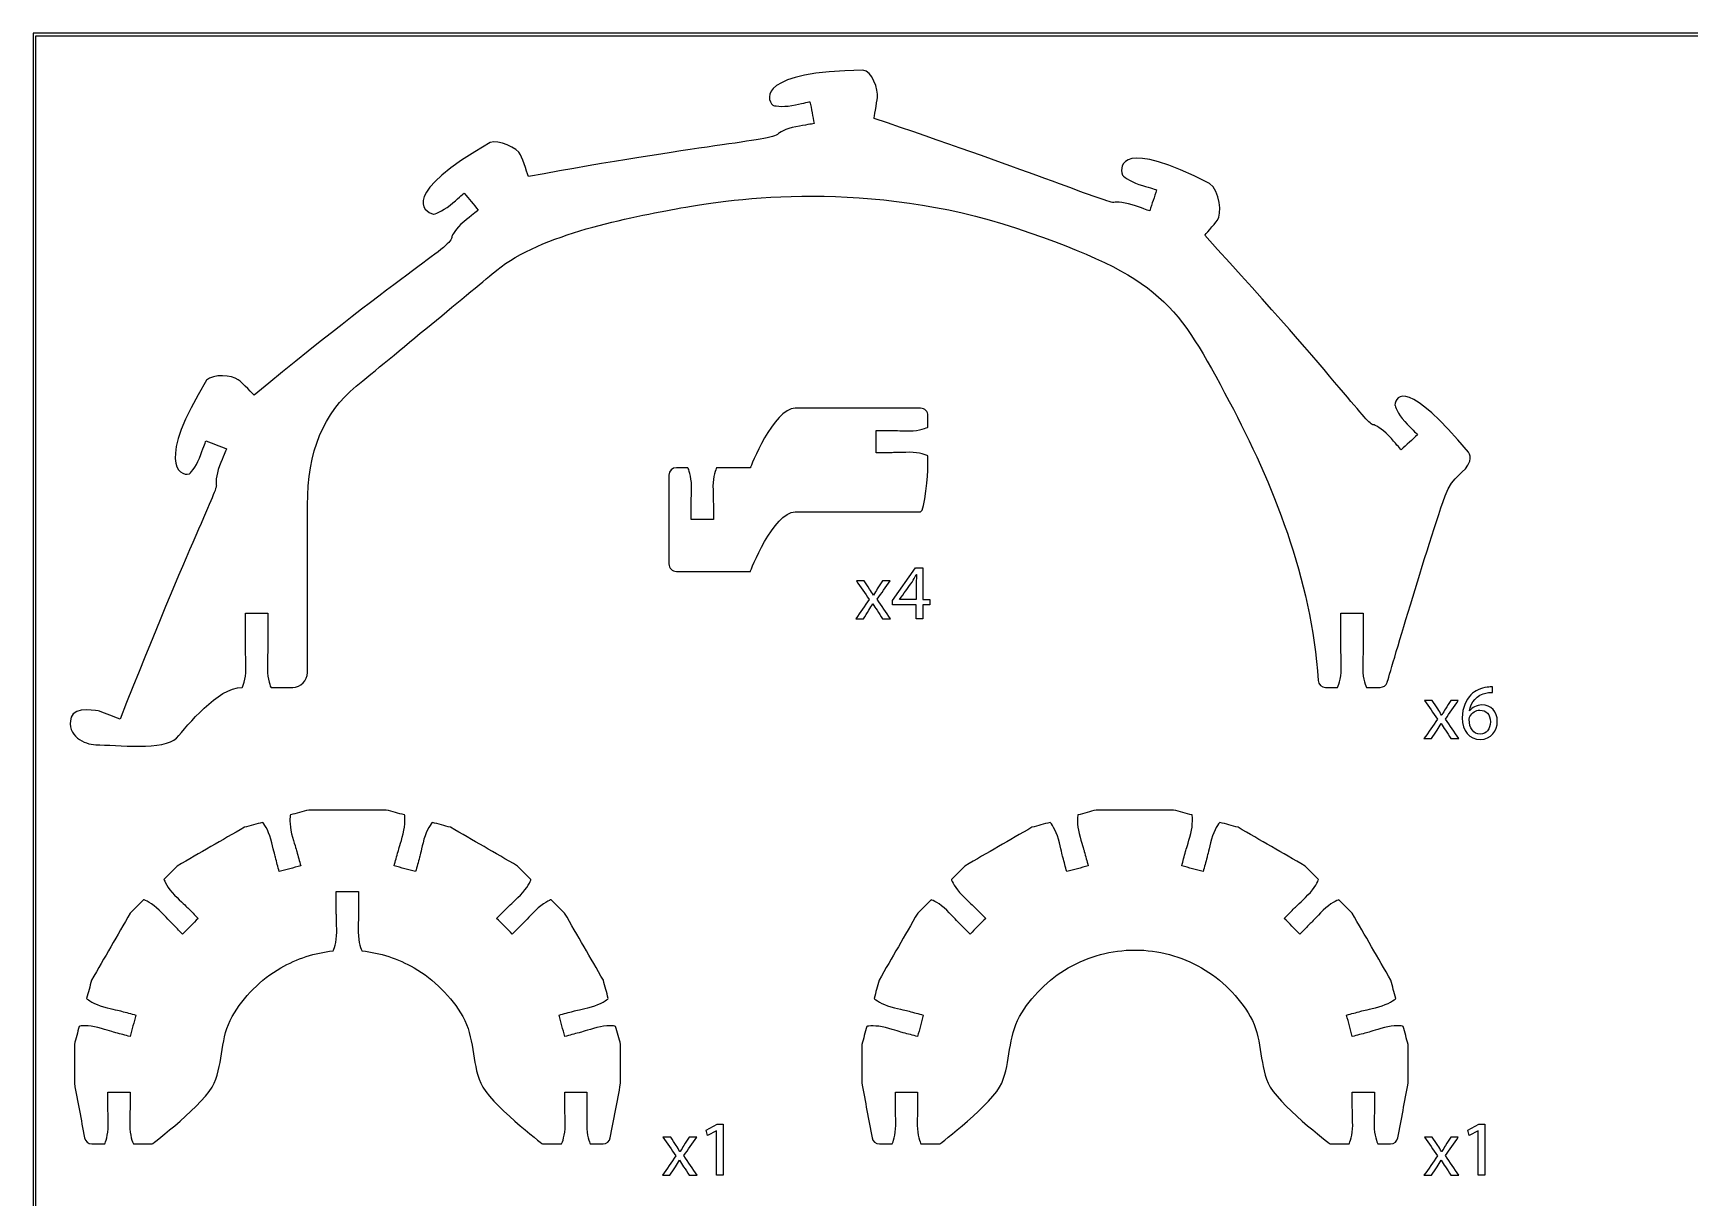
# Model space of a CAD drawing. Extents: x 0 to 430, y 0 to 540.
# Drawn here: x 0 to 223.5, y 383 to 540 of the extents above; entities that cross this region are included whole.
import ezdxf

# ---------------------------------------------------------------- set-up
doc = ezdxf.new("R2010")
doc.units = 0
doc.header["$MEASUREMENT"] = 0
doc.layers.add('DEFAULT', color=18, linetype='CONTINUOUS')

msp = doc.modelspace()

# ---------------------------------------------------------------- linework, layer by layer
at = {"layer": 'DEFAULT', "color": 177}
for points in [[(430, 540), (0, 540), (0, 0), (430, 0)], [(429.65, 0.35), (0.35, 0.35), (0.35, 539.65), (429.65, 539.65)], [(119.13, 461.03), (119.13, 462.9), (115.94, 462.9), (115.94, 463.51), (119.01, 467.9), (120.01, 467.9), (120.01, 463.63), (120.98, 463.63), (120.98, 462.9), (120.01, 462.9), (120.01, 461.03)], [(92.19, 392.01), (92.17, 392.01), (90.97, 391.37), (90.79, 392.08), (92.29, 392.88), (93.09, 392.88), (93.09, 386), (92.19, 386)], [(194.93, 392.01), (194.91, 392.01), (193.71, 391.37), (193.53, 392.08), (195.04, 392.88), (195.83, 392.88), (195.83, 386), (194.93, 386)]]:
    msp.add_lwpolyline(points, close=True, dxfattribs=at)
at = {"layer": 'DEFAULT', "color": 240}
for points, knots in [([(61.67, 525.26), (62.72, 525.63), (65.37, 524.53), (65.76, 523.61), (66.06, 522.92), (66.81, 520.66), (66.81, 520.66), (89.92, 524.95), (99.52, 525.44), (100.51, 526.44), (100.51, 526.5), (101.52, 527.14), (102.88, 527.39), (104.24, 527.64), (105.01, 527.74), (105.34, 527.8), (105.16, 528.78), (104.98, 529.77), (104.79, 530.75), (104.46, 530.69), (103.7, 530.49), (102.35, 530.24), (100.99, 529.99), (99.81, 530.23), (99.8, 530.28), (98.74, 531.25), (98.15, 534.83), (111.92, 535), (113.11, 535.02), (114.07, 532.29), (113.9, 531.34), (113.78, 530.6), (113.45, 528.49), (113.45, 528.49), (132.75, 522.03), (144.79, 517.16), (145.72, 517.16), (145.74, 517.22), (146.94, 517.29), (148.25, 516.86), (149.57, 516.43), (150.29, 516.14), (150.62, 516.03), (150.93, 516.98), (151.24, 517.93), (151.55, 518.88), (151.23, 518.99), (150.48, 519.18), (149.16, 519.61), (147.87, 520.04), (146.94, 520.81), (146.94, 520.87), (146.49, 522.23), (146.89, 525.78), (158.69, 519.72), (160.13, 518.76), (160.38, 515.57), (159.76, 514.77), (159.3, 514.18), (158.05, 512.74), (158.05, 512.74), (177, 492.06), (179.89, 487.21), (180.83, 487.19), (180.87, 487.23), (181.95, 486.71), (182.89, 485.69), (183.82, 484.67), (184.31, 484.07), (184.55, 483.81), (185.28, 484.49), (186.01, 485.17), (186.75, 485.85), (186.52, 486.1), (185.96, 486.63), (185.02, 487.65), (184.1, 488.67), (183.67, 489.8), (183.7, 489.84), (183.8, 491.27), (185.54, 493.24), (193.61, 483.49), (193.84, 483.16), (193.93, 482.77), (193.79, 482.29), (193.32, 480.67), (191.44, 480.4), (190.47, 477.63), (187.59, 469.33), (182.65, 452.44), (182.65, 452.44), (182.5, 452.05), (182.13, 451.79), (181.71, 451.79), (181.1, 451.79), (180.49, 451.79), (179.87, 451.79), (179.81, 451.79), (179.37, 452.91), (179.36, 454.29), (179.36, 455.68), (179.41, 456.45), (179.41, 456.8), (179.41, 458.46), (179.41, 460.13), (179.41, 461.79), (178.41, 461.79), (177.41, 461.79), (176.41, 461.79), (176.41, 460.12), (176.41, 458.46), (176.42, 456.79), (176.41, 456.45), (176.46, 455.67), (176.46, 454.29), (176.46, 452.92), (176.02, 451.79), (175.96, 451.79), (175.43, 451.79), (174.89, 451.79), (174.35, 451.79), (173.83, 451.79), (173.39, 452.2), (173.35, 452.72), (172.42, 466.52), (167.18, 479.36), (161.36, 490.31), (154.42, 503.35), (152.44, 507.07), (132.66, 513.69), (112.87, 520.31), (94.23, 517.7), (87.38, 516.43), (80.53, 515.16), (68.48, 512.93), (62.56, 508.04), (59.79, 505.76), (47.98, 496.02), (43.57, 492.39), (39.17, 488.76), (37.01, 483.61), (37.01, 476.35), (37.01, 468.83), (37.01, 461.31), (37.01, 453.79), (37.01, 452.69), (36.11, 451.79), (35.01, 451.79), (34.04, 451.78), (33.07, 451.78), (32.1, 451.77), (32.04, 451.77), (31.6, 452.89), (31.6, 454.27), (31.6, 455.66), (31.65, 456.43), (31.64, 456.77), (31.64, 458.44), (31.64, 460.11), (31.64, 461.77), (30.64, 461.77), (29.64, 461.77), (28.64, 461.77), (28.65, 460.1), (28.65, 458.44), (28.65, 456.77), (28.64, 456.43), (28.7, 455.65), (28.7, 454.27), (28.7, 452.89), (28.25, 451.77), (28.2, 451.77), (24.83, 451.77), (20.87, 446.62), (19.32, 444.95), (17.77, 443.28), (11.21, 443.99), (8.44, 444.06), (6.94, 444.1), (4.45, 445.16), (5.11, 447.75), (5.5, 449.29), (8.94, 448.59), (8.94, 448.59), (9.87, 448.22), (10.8, 447.86), (11.73, 447.49), (21.38, 472), (24.97, 478.46), (24.7, 479.14), (24.64, 479.16), (24.64, 480.36), (25.14, 481.65), (25.65, 482.94), (25.97, 483.64), (26.1, 483.96), (25.17, 484.33), (24.24, 484.69), (23.31, 485.05), (23.18, 484.74), (22.95, 483.99), (22.44, 482.71), (21.93, 481.43), (21.11, 480.54), (21.06, 480.57), (19.68, 480.19), (16.62, 482.23), (23.4, 493.2), (24.31, 494.11), (26.82, 493.87), (27.65, 493.27), (28.26, 492.82), (29.81, 491.2), (29.81, 491.2), (51.26, 508.88), (56.49, 511.09), (56.49, 512.59), (56.45, 512.64), (57.03, 513.69), (58.09, 514.57), (59.16, 515.45), (59.79, 515.91), (60.05, 516.13), (59.42, 516.9), (58.78, 517.67), (58.14, 518.43), (57.88, 518.22), (57.31, 517.69), (56.25, 516.81), (55.18, 515.93), (54.03, 515.56), (54, 515.6), (52.61, 515.95), (49.5, 518.32), (61.67, 525.26)], [1, 1, 1, 1, 2, 2, 2, 3, 3, 3, 4, 4, 4, 5, 5, 5, 6, 6, 6, 14.496317, 14.496317, 14.496317, 15.496317, 15.496317, 15.496317, 16.496317, 16.496317, 16.496317, 17.496317, 17.496317, 17.496317, 18.496317, 18.496317, 18.496317, 19.496317, 19.496317, 19.496317, 20.496317, 20.496317, 20.496317, 21.496317, 21.496317, 21.496317, 22.496317, 22.496317, 22.496317, 30.987165, 30.987165, 30.987165, 31.987165, 31.987165, 31.987165, 32.987165, 32.987165, 32.987165, 33.987165, 33.987165, 33.987165, 34.987165, 34.987165, 34.987165, 35.987165, 35.987165, 35.987165, 36.987165, 36.987165, 36.987165, 37.987165, 37.987165, 37.987165, 38.987165, 38.987165, 38.987165, 47.479232, 47.479232, 47.479232, 48.479232, 48.479232, 48.479232, 49.479232, 49.479232, 49.479232, 50.479232, 50.479232, 50.479232, 51.479232, 51.479232, 51.479232, 52.479232, 52.479232, 52.479232, 53.479232, 53.479232, 53.479232, 54.479232, 54.479232, 54.479232, 59.688241, 59.688241, 59.688241, 60.688241, 60.688241, 60.688241, 61.688241, 61.688241, 61.688241, 75.848241, 75.848241, 75.848241, 84.348241, 84.348241, 84.348241, 98.528245, 98.528245, 98.528245, 99.528245, 99.528245, 99.528245, 100.528245, 100.528245, 100.528245, 105.098245, 105.098245, 105.098245, 106.098245, 106.098245, 106.098245, 107.098245, 107.098245, 107.098245, 108.098245, 108.098245, 108.098245, 109.098245, 109.098245, 109.098245, 110.098245, 110.098245, 110.098245, 111.098245, 111.098245, 111.098245, 112.098245, 112.098245, 112.098245, 176.058245, 176.058245, 176.058245, 177.058245, 177.058245, 177.058245, 185.289397, 185.289397, 185.289397, 186.289397, 186.289397, 186.289397, 187.289397, 187.289397, 187.289397, 201.459397, 201.459397, 201.459397, 209.959397, 209.959397, 209.959397, 224.149401, 224.149401, 224.149401, 225.149401, 225.149401, 225.149401, 226.149401, 226.149401, 226.149401, 227.149401, 227.149401, 227.149401, 228.149401, 228.149401, 228.149401, 229.149401, 229.149401, 229.149401, 230.149401, 230.149401, 230.149401, 238.647894, 238.647894, 238.647894, 239.647894, 239.647894, 239.647894, 240.647894, 240.647894, 240.647894, 241.647894, 241.647894, 241.647894, 250.136386, 250.136386, 250.136386, 251.136386, 251.136386, 251.136386, 252.136386, 252.136386, 252.136386, 253.136386, 253.136386, 253.136386, 254.136386, 254.136386, 254.136386, 255.136386, 255.136386, 255.136386, 256.136386, 256.136386, 256.136386, 257.136386, 257.136386, 257.136386, 258.136386, 258.136386, 258.136386, 266.616304, 266.616304, 266.616304, 267.616304, 267.616304, 267.616304, 268.616304, 268.616304, 268.616304, 269.616304, 269.616304, 269.616304, 269.616304]), ([(113.72, 486.43), (113.72, 485.43), (113.72, 484.43), (113.72, 483.43), (114.39, 483.43), (115.06, 483.43), (115.73, 483.43), (116.07, 483.43), (116.84, 483.48), (118.23, 483.48), (119.52, 483.48), (120.59, 483.09), (120.71, 482.99), (120.71, 482.48), (120.71, 481.96), (120.71, 481.44), (120.71, 480.89), (120.27, 475.45), (119.71, 475.45), (114.08, 475.45), (108.44, 475.45), (102.8, 475.45), (99.86, 475.45), (96.75, 467.43), (96.75, 467.43), (93.42, 467.43), (90.09, 467.43), (86.77, 467.43), (86.22, 467.43), (85.77, 467.87), (85.77, 468.43), (85.77, 472.42), (85.77, 476.41), (85.77, 480.41), (85.77, 480.96), (86.22, 481.4), (86.77, 481.4), (87.28, 481.4), (87.8, 481.4), (88.32, 481.4), (88.41, 481.28), (88.8, 480.22), (88.81, 478.92), (88.81, 477.53), (88.76, 476.76), (88.76, 476.42), (88.76, 475.75), (88.76, 475.08), (88.76, 474.42), (89.76, 474.42), (90.76, 474.42), (91.76, 474.42), (91.76, 475.09), (91.76, 475.75), (91.76, 476.42), (91.76, 476.76), (91.71, 477.54), (91.71, 478.92), (91.71, 480.2), (92.09, 481.26), (92.19, 481.4), (93.71, 481.4), (95.23, 481.4), (96.75, 481.4), (96.75, 481.4), (99.86, 489.43), (102.8, 489.43), (108.44, 489.43), (114.08, 489.43), (119.71, 489.43), (120.27, 489.43), (120.71, 488.98), (120.71, 488.42), (120.71, 487.91), (120.71, 487.39), (120.71, 486.88), (120.6, 486.78), (119.53, 486.38), (118.23, 486.38), (116.84, 486.38), (116.06, 486.43), (115.72, 486.43), (115.06, 486.43), (114.39, 486.43), (113.72, 486.43)], [5.66, 5.66, 5.66, 5.66, 14.16, 14.16, 14.16, 19.840009, 19.840009, 19.840009, 20.840009, 20.840009, 20.840009, 21.840009, 21.840009, 21.840009, 26.250009, 26.250009, 26.250009, 27.250009, 27.250009, 27.250009, 75.180009, 75.180009, 75.180009, 76.180009, 76.180009, 76.180009, 104.490009, 104.490009, 104.490009, 105.490009, 105.490009, 105.490009, 139.450009, 139.450009, 139.450009, 140.450009, 140.450009, 140.450009, 144.850009, 144.850009, 144.850009, 145.850009, 145.850009, 145.850009, 146.850009, 146.850009, 146.850009, 152.510009, 152.510009, 152.510009, 161.010009, 161.010009, 161.010009, 166.690018, 166.690018, 166.690018, 167.690018, 167.690018, 167.690018, 168.690018, 168.690018, 168.690018, 181.620018, 181.620018, 181.620018, 182.620018, 182.620018, 182.620018, 230.550018, 230.550018, 230.550018, 231.550018, 231.550018, 231.550018, 235.930018, 235.930018, 235.930018, 236.930018, 236.930018, 236.930018, 237.930018, 237.930018, 237.930018, 243.590018, 243.590018, 243.590018, 243.590018]), ([(79.25, 403.62), (79.25, 401.88), (79.25, 400.14), (79.25, 398.4), (78.79, 395.95), (78.33, 393.5), (77.86, 391.05), (77.78, 390.57), (77.36, 390.23), (76.88, 390.23), (76.31, 390.23), (75.73, 390.23), (75.16, 390.23), (75.06, 390.36), (74.67, 391.42), (74.67, 392.72), (74.67, 394.11), (74.72, 394.88), (74.71, 395.22), (74.71, 395.89), (74.71, 396.55), (74.71, 397.22), (73.71, 397.22), (72.72, 397.22), (71.72, 397.22), (71.72, 396.55), (71.72, 395.88), (71.72, 395.21), (71.72, 394.88), (71.77, 394.1), (71.77, 392.72), (71.77, 391.44), (71.38, 390.38), (71.29, 390.23), (70.43, 390.23), (69.58, 390.23), (68.72, 390.23), (68.72, 390.23), (61.51, 395.71), (60.37, 398.4), (59.15, 401.31), (59.54, 404.66), (57.96, 407.39), (56.38, 410.12), (54.12, 412.39), (51.38, 413.96), (49.22, 415.22), (46.82, 416), (44.36, 416.26), (44.29, 416.3), (43.86, 417.4), (43.85, 418.76), (43.85, 420.14), (43.9, 420.92), (43.9, 421.26), (43.9, 422.26), (43.9, 423.26), (43.9, 424.26), (42.9, 424.26), (41.9, 424.26), (40.9, 424.26), (40.9, 423.26), (40.9, 422.26), (40.9, 421.26), (40.9, 420.92), (40.95, 420.14), (40.95, 418.76), (40.95, 417.42), (40.53, 416.33), (40.46, 416.26), (37.98, 416), (35.58, 415.22), (33.41, 413.96), (30.68, 412.39), (28.41, 410.12), (26.84, 407.39), (25.26, 404.66), (25.65, 401.31), (24.43, 398.4), (23.29, 395.71), (16.07, 390.23), (16.07, 390.23), (15.22, 390.23), (14.38, 390.23), (13.53, 390.23), (13.43, 390.36), (13.04, 391.42), (13.03, 392.72), (13.03, 394.11), (13.08, 394.88), (13.08, 395.22), (13.08, 395.89), (13.08, 396.55), (13.08, 397.22), (12.08, 397.22), (11.08, 397.22), (10.08, 397.22), (10.08, 396.55), (10.08, 395.88), (10.09, 395.21), (10.08, 394.88), (10.13, 394.1), (10.13, 392.72), (10.13, 391.44), (9.75, 390.38), (9.65, 390.23), (9.07, 390.23), (8.5, 390.23), (7.92, 390.23), (7.44, 390.23), (7.02, 390.57), (6.93, 391.05), (6.48, 393.5), (6.02, 395.95), (5.56, 398.4), (5.56, 400.14), (5.56, 401.88), (5.56, 403.62), (5.77, 404.44), (5.99, 405.26), (6.21, 406.08), (6.36, 406.14), (7.49, 406.25), (8.74, 405.91), (10.08, 405.56), (10.82, 405.31), (11.15, 405.22), (11.79, 405.05), (12.44, 404.88), (13.08, 404.7), (13.34, 405.67), (13.6, 406.64), (13.85, 407.6), (13.21, 407.77), (12.56, 407.95), (11.92, 408.12), (11.59, 408.21), (10.83, 408.36), (9.49, 408.71), (8.25, 409.05), (7.33, 409.69), (7.22, 409.83), (7.44, 410.65), (7.66, 411.47), (7.88, 412.3), (8.75, 413.81), (9.62, 415.32), (10.49, 416.82), (11.36, 418.33), (12.23, 419.84), (13.1, 421.35), (13.7, 421.95), (14.3, 422.55), (14.9, 423.15), (15.04, 423.13), (16.08, 422.66), (17.01, 421.73), (17.99, 420.75), (18.5, 420.17), (18.75, 419.93), (19.22, 419.46), (19.69, 418.99), (20.16, 418.52), (20.86, 419.23), (21.57, 419.93), (22.28, 420.64), (21.8, 421.11), (21.33, 421.58), (20.86, 422.05), (20.62, 422.3), (20.04, 422.81), (19.06, 423.78), (18.14, 424.71), (17.66, 425.76), (17.65, 425.89), (18.25, 426.5), (18.85, 427.1), (19.45, 427.7), (20.96, 428.57), (22.47, 429.44), (23.97, 430.31), (25.48, 431.18), (26.99, 432.05), (28.5, 432.92), (29.31, 433.14), (30.13, 433.36), (30.95, 433.58), (31.06, 433.51), (31.73, 432.57), (32.08, 431.3), (32.43, 429.97), (32.59, 429.2), (32.68, 428.87), (32.85, 428.23), (33.03, 427.59), (33.2, 426.94), (34.16, 427.2), (35.13, 427.46), (36.09, 427.72), (35.92, 428.36), (35.74, 429.01), (35.57, 429.65), (35.49, 429.98), (35.23, 430.72), (34.87, 432.05), (34.54, 433.3), (34.65, 434.44), (34.7, 434.59), (35.53, 434.81), (36.35, 435.03), (37.18, 435.25), (40.66, 435.25), (44.14, 435.25), (47.62, 435.25), (48.45, 435.03), (49.27, 434.81), (50.1, 434.59), (50.15, 434.44), (50.26, 433.3), (49.92, 432.05), (49.56, 430.72), (49.31, 429.98), (49.23, 429.65), (49.05, 429.01), (48.88, 428.36), (48.7, 427.72), (49.67, 427.46), (50.63, 427.2), (51.6, 426.94), (51.77, 427.59), (51.95, 428.23), (52.12, 428.87), (52.21, 429.2), (52.37, 429.97), (52.72, 431.3), (53.07, 432.57), (53.74, 433.51), (53.85, 433.58), (54.67, 433.36), (55.49, 433.14), (56.3, 432.92), (57.81, 432.05), (59.32, 431.18), (60.82, 430.31), (62.33, 429.44), (63.84, 428.57), (65.34, 427.7), (65.95, 427.1), (66.55, 426.49), (67.15, 425.89), (67.13, 425.73), (66.65, 424.7), (65.74, 423.78), (64.76, 422.81), (64.18, 422.3), (63.94, 422.05), (63.47, 421.58), (62.99, 421.11), (62.52, 420.64), (63.23, 419.93), (63.94, 419.23), (64.64, 418.52), (65.11, 418.99), (65.58, 419.46), (66.05, 419.93), (66.3, 420.17), (66.81, 420.75), (67.79, 421.73), (68.72, 422.66), (69.76, 423.13), (69.9, 423.15), (70.5, 422.55), (71.1, 421.95), (71.7, 421.35), (72.57, 419.84), (73.44, 418.33), (74.31, 416.82), (75.18, 415.32), (76.05, 413.81), (76.92, 412.3), (77.14, 411.48), (77.36, 410.65), (77.58, 409.83), (77.49, 409.71), (76.56, 409.05), (75.31, 408.71), (73.97, 408.36), (73.21, 408.21), (72.88, 408.12), (72.23, 407.95), (71.59, 407.77), (70.94, 407.6), (71.2, 406.64), (71.46, 405.67), (71.72, 404.71), (72.36, 404.88), (73.01, 405.05), (73.65, 405.22), (73.98, 405.31), (74.72, 405.56), (76.06, 405.91), (77.31, 406.24), (78.43, 406.15), (78.58, 406.08), (78.81, 405.26), (79.03, 404.44), (79.25, 403.62)], [7.209438, 7.209438, 7.209438, 7.209438, 22.009438, 22.009438, 22.009438, 43.224737, 43.224737, 43.224737, 44.224737, 44.224737, 44.224737, 49.104737, 49.104737, 49.104737, 50.104737, 50.104737, 50.104737, 51.104737, 51.104737, 51.104737, 56.764737, 56.764737, 56.764737, 65.264737, 65.264737, 65.264737, 70.944746, 70.944746, 70.944746, 71.944746, 71.944746, 71.944746, 72.944746, 72.944746, 72.944746, 80.204746, 80.204746, 80.204746, 81.204746, 81.204746, 81.204746, 82.204746, 82.204746, 82.204746, 83.204746, 83.204746, 83.204746, 84.204746, 84.204746, 84.204746, 85.204746, 85.204746, 85.204746, 86.204746, 86.204746, 86.204746, 94.704746, 94.704746, 94.704746, 103.204746, 103.204746, 103.204746, 111.724752, 111.724752, 111.724752, 112.724752, 112.724752, 112.724752, 113.724752, 113.724752, 113.724752, 114.724752, 114.724752, 114.724752, 115.724752, 115.724752, 115.724752, 116.724752, 116.724752, 116.724752, 117.724752, 117.724752, 117.724752, 124.934752, 124.934752, 124.934752, 125.934752, 125.934752, 125.934752, 126.934752, 126.934752, 126.934752, 132.594752, 132.594752, 132.594752, 141.094752, 141.094752, 141.094752, 146.77476, 146.77476, 146.77476, 147.77476, 147.77476, 147.77476, 148.77476, 148.77476, 148.77476, 153.68476, 153.68476, 153.68476, 154.68476, 154.68476, 154.68476, 175.898214, 175.898214, 175.898214, 190.698214, 190.698214, 190.698214, 197.902462, 197.902462, 197.902462, 198.902462, 198.902462, 198.902462, 199.902462, 199.902462, 199.902462, 205.566542, 205.566542, 205.566542, 214.073275, 214.073275, 214.073275, 219.74443, 219.74443, 219.74443, 220.74443, 220.74443, 220.74443, 221.74443, 221.74443, 221.74443, 228.989904, 228.989904, 228.989904, 243.801012, 243.801012, 243.801012, 258.603458, 258.603458, 258.603458, 265.823021, 265.823021, 265.823021, 266.823021, 266.823021, 266.823021, 267.823021, 267.823021, 267.823021, 273.479875, 273.479875, 273.479875, 281.979299, 281.979299, 281.979299, 287.650313, 287.650313, 287.650313, 288.650313, 288.650313, 288.650313, 289.650313, 289.650313, 289.650313, 296.891086, 296.891086, 296.891086, 311.688536, 311.688536, 311.688536, 326.495983, 326.495983, 326.495983, 333.690571, 333.690571, 333.690571, 334.690571, 334.690571, 334.690571, 335.690571, 335.690571, 335.690571, 341.354651, 341.354651, 341.354651, 349.844645, 349.844645, 349.844645, 355.530637, 355.530637, 355.530637, 356.530637, 356.530637, 356.530637, 357.530637, 357.530637, 357.530637, 364.785773, 364.785773, 364.785773, 394.405773, 394.405773, 394.405773, 401.660909, 401.660909, 401.660909, 402.660909, 402.660909, 402.660909, 403.660909, 403.660909, 403.660909, 409.349512, 409.349512, 409.349512, 417.849164, 417.849164, 417.849164, 423.513244, 423.513244, 423.513244, 424.513244, 424.513244, 424.513244, 425.513244, 425.513244, 425.513244, 432.707833, 432.707833, 432.707833, 447.506623, 447.506623, 447.506623, 462.304072, 462.304072, 462.304072, 469.558988, 469.558988, 469.558988, 470.558988, 470.558988, 470.558988, 471.558988, 471.558988, 471.558988, 477.230002, 477.230002, 477.230002, 485.729425, 485.729425, 485.729425, 491.386279, 491.386279, 491.386279, 492.386279, 492.386279, 492.386279, 493.386279, 493.386279, 493.386279, 500.605843, 500.605843, 500.605843, 515.403292, 515.403292, 515.403292, 530.2144, 530.2144, 530.2144, 537.452804, 537.452804, 537.452804, 538.452804, 538.452804, 538.452804, 539.452804, 539.452804, 539.452804, 545.133623, 545.133623, 545.133623, 553.633276, 553.633276, 553.633276, 559.294768, 559.294768, 559.294768, 560.294768, 560.294768, 560.294768, 561.294768, 561.294768, 561.294768, 568.504207, 568.504207, 568.504207, 568.504207]), ([(185.48, 403.62), (185.48, 401.88), (185.48, 400.14), (185.48, 398.4), (185.02, 395.95), (184.56, 393.5), (184.1, 391.04), (184.01, 390.57), (183.6, 390.23), (183.11, 390.23), (182.54, 390.23), (181.97, 390.23), (181.39, 390.23), (181.3, 390.35), (180.9, 391.41), (180.9, 392.72), (180.9, 394.1), (180.95, 394.88), (180.95, 395.22), (180.95, 395.89), (180.95, 396.55), (180.95, 397.22), (179.95, 397.22), (178.95, 397.22), (177.95, 397.22), (177.95, 396.55), (177.95, 395.88), (177.95, 395.21), (177.95, 394.88), (178, 394.1), (178, 392.72), (178, 391.43), (177.61, 390.36), (177.51, 390.23), (176.66, 390.23), (175.81, 390.23), (174.95, 390.23), (174.95, 390.23), (167.74, 395.71), (166.6, 398.4), (165.38, 401.31), (165.77, 404.66), (164.19, 407.39), (162.62, 410.12), (160.35, 412.39), (157.61, 413.96), (154.88, 415.54), (151.79, 416.37), (148.63, 416.37), (145.48, 416.37), (142.38, 415.54), (139.64, 413.96), (136.92, 412.39), (134.64, 410.12), (133.06, 407.39), (131.49, 404.66), (131.88, 401.31), (130.66, 398.4), (129.53, 395.71), (122.3, 390.23), (122.3, 390.23), (121.46, 390.23), (120.61, 390.23), (119.76, 390.23), (119.66, 390.35), (119.27, 391.41), (119.26, 392.72), (119.26, 394.1), (119.31, 394.88), (119.31, 395.22), (119.31, 395.89), (119.31, 396.55), (119.31, 397.22), (118.31, 397.22), (117.31, 397.22), (116.31, 397.22), (116.31, 396.55), (116.31, 395.88), (116.31, 395.21), (116.31, 394.88), (116.36, 394.1), (116.36, 392.72), (116.36, 391.43), (115.97, 390.36), (115.88, 390.23), (115.3, 390.23), (114.73, 390.23), (114.15, 390.23), (113.67, 390.23), (113.26, 390.57), (113.17, 391.04), (112.71, 393.5), (112.25, 395.95), (111.79, 398.4), (111.79, 400.14), (111.79, 401.88), (111.79, 403.62), (112.01, 404.44), (112.23, 405.26), (112.44, 406.08), (112.6, 406.14), (113.72, 406.24), (114.97, 405.91), (116.31, 405.55), (117.05, 405.31), (117.38, 405.22), (118.02, 405.05), (118.67, 404.88), (119.31, 404.7), (119.57, 405.67), (119.82, 406.64), (120.08, 407.6), (119.44, 407.77), (118.79, 407.94), (118.15, 408.12), (117.82, 408.21), (117.06, 408.36), (115.72, 408.72), (114.48, 409.05), (113.56, 409.7), (113.45, 409.83), (113.67, 410.65), (113.89, 411.48), (114.11, 412.3), (114.98, 413.81), (115.85, 415.31), (116.72, 416.82), (117.59, 418.33), (118.46, 419.84), (119.33, 421.35), (119.93, 421.94), (120.53, 422.54), (121.13, 423.14), (121.28, 423.13), (122.31, 422.65), (123.24, 421.74), (124.22, 420.76), (124.73, 420.17), (124.97, 419.93), (125.45, 419.46), (125.92, 418.99), (126.39, 418.52), (127.09, 419.23), (127.8, 419.93), (128.51, 420.64), (128.03, 421.11), (127.56, 421.58), (127.09, 422.05), (126.85, 422.3), (126.27, 422.81), (125.29, 423.79), (124.38, 424.69), (123.9, 425.72), (123.87, 425.89), (124.48, 426.49), (125.08, 427.1), (125.68, 427.7), (127.19, 428.57), (128.7, 429.44), (130.21, 430.31), (131.71, 431.18), (133.22, 432.05), (134.73, 432.92), (135.55, 433.14), (136.36, 433.36), (137.18, 433.58), (137.29, 433.51), (137.96, 432.58), (138.31, 431.3), (138.66, 429.96), (138.82, 429.2), (138.91, 428.87), (139.08, 428.23), (139.26, 427.59), (139.43, 426.94), (140.39, 427.2), (141.36, 427.46), (142.32, 427.72), (142.15, 428.36), (141.97, 429.01), (141.8, 429.65), (141.72, 429.98), (141.46, 430.72), (141.1, 432.06), (140.77, 433.29), (140.87, 434.43), (140.93, 434.58), (141.76, 434.81), (142.58, 435.03), (143.41, 435.25), (146.89, 435.25), (150.37, 435.25), (153.85, 435.25), (154.68, 435.03), (155.5, 434.81), (156.33, 434.58), (156.38, 434.44), (156.49, 433.3), (156.15, 432.06), (155.79, 430.72), (155.54, 429.98), (155.46, 429.65), (155.28, 429.01), (155.11, 428.36), (154.94, 427.72), (155.9, 427.46), (156.86, 427.2), (157.83, 426.94), (158, 427.59), (158.17, 428.23), (158.35, 428.87), (158.44, 429.2), (158.59, 429.96), (158.95, 431.3), (159.3, 432.58), (159.97, 433.51), (160.08, 433.58), (160.9, 433.36), (161.72, 433.14), (162.54, 432.92), (164.04, 432.05), (165.55, 431.18), (167.05, 430.31), (168.56, 429.44), (170.07, 428.57), (171.58, 427.7), (172.18, 427.1), (172.78, 426.49), (173.38, 425.89), (173.36, 425.73), (172.88, 424.7), (171.97, 423.79), (170.99, 422.81), (170.41, 422.3), (170.17, 422.05), (169.7, 421.58), (169.22, 421.11), (168.75, 420.64), (169.46, 419.93), (170.16, 419.23), (170.87, 418.52), (171.34, 418.99), (171.81, 419.46), (172.28, 419.93), (172.53, 420.17), (173.04, 420.76), (174.02, 421.74), (174.95, 422.65), (175.98, 423.13), (176.13, 423.14), (176.73, 422.54), (177.33, 421.94), (177.93, 421.35), (178.8, 419.84), (179.67, 418.33), (180.54, 416.82), (181.41, 415.31), (182.28, 413.81), (183.15, 412.3), (183.37, 411.48), (183.59, 410.65), (183.81, 409.83), (183.7, 409.7), (182.77, 409.05), (181.54, 408.72), (180.2, 408.36), (179.44, 408.21), (179.11, 408.12), (178.46, 407.94), (177.82, 407.77), (177.18, 407.6), (177.43, 406.64), (177.69, 405.67), (177.95, 404.7), (178.59, 404.88), (179.23, 405.05), (179.88, 405.22), (180.21, 405.31), (180.95, 405.55), (182.29, 405.91), (183.54, 406.25), (184.66, 406.14), (184.82, 406.08), (185.04, 405.26), (185.26, 404.44), (185.48, 403.62)], [7.219093, 7.219093, 7.219093, 7.219093, 22.019093, 22.019093, 22.019093, 43.234391, 43.234391, 43.234391, 44.234391, 44.234391, 44.234391, 49.104391, 49.104391, 49.104391, 50.104391, 50.104391, 50.104391, 51.104391, 51.104391, 51.104391, 56.764391, 56.764391, 56.764391, 65.264391, 65.264391, 65.264391, 70.9444, 70.9444, 70.9444, 71.9444, 71.9444, 71.9444, 72.9444, 72.9444, 72.9444, 80.2044, 80.2044, 80.2044, 81.2044, 81.2044, 81.2044, 82.2044, 82.2044, 82.2044, 83.2044, 83.2044, 83.2044, 84.2044, 84.2044, 84.2044, 85.2044, 85.2044, 85.2044, 86.2044, 86.2044, 86.2044, 87.2044, 87.2044, 87.2044, 88.2044, 88.2044, 88.2044, 95.4244, 95.4244, 95.4244, 96.4244, 96.4244, 96.4244, 97.4244, 97.4244, 97.4244, 103.0844, 103.0844, 103.0844, 111.5844, 111.5844, 111.5844, 117.264409, 117.264409, 117.264409, 118.264409, 118.264409, 118.264409, 119.264409, 119.264409, 119.264409, 124.154409, 124.154409, 124.154409, 125.154409, 125.154409, 125.154409, 146.367862, 146.367862, 146.367862, 161.167862, 161.167862, 161.167862, 168.381773, 168.381773, 168.381773, 169.381773, 169.381773, 169.381773, 170.381773, 170.381773, 170.381773, 176.045852, 176.045852, 176.045852, 184.542922, 184.542922, 184.542922, 190.214077, 190.214077, 190.214077, 191.214077, 191.214077, 191.214077, 192.214077, 192.214077, 192.214077, 199.462139, 199.462139, 199.462139, 214.264585, 214.264585, 214.264585, 229.067031, 229.067031, 229.067031, 236.27952, 236.27952, 236.27952, 237.27952, 237.27952, 237.27952, 238.27952, 238.27952, 238.27952, 243.936374, 243.936374, 243.936374, 252.435798, 252.435798, 252.435798, 258.11387, 258.11387, 258.11387, 259.11387, 259.11387, 259.11387, 260.11387, 260.11387, 260.11387, 267.368785, 267.368785, 267.368785, 282.171231, 282.171231, 282.171231, 296.973677, 296.973677, 296.973677, 304.158605, 304.158605, 304.158605, 305.158605, 305.158605, 305.158605, 306.158605, 306.158605, 306.158605, 311.822685, 311.822685, 311.822685, 320.322338, 320.322338, 320.322338, 326.00129, 326.00129, 326.00129, 327.00129, 327.00129, 327.00129, 328.01129, 328.01129, 328.01129, 335.27867, 335.27867, 335.27867, 364.87867, 364.87867, 364.87867, 372.146049, 372.146049, 372.146049, 373.146049, 373.146049, 373.146049, 374.146049, 374.146049, 374.146049, 379.822386, 379.822386, 379.822386, 388.31238, 388.31238, 388.31238, 393.97646, 393.97646, 393.97646, 394.97646, 394.97646, 394.97646, 395.97646, 395.97646, 395.97646, 403.183297, 403.183297, 403.183297, 417.977082, 417.977082, 417.977082, 432.779528, 432.779528, 432.779528, 440.020302, 440.020302, 440.020302, 441.020302, 441.020302, 441.020302, 442.020302, 442.020302, 442.020302, 447.698373, 447.698373, 447.698373, 456.197797, 456.197797, 456.197797, 461.854651, 461.854651, 461.854651, 462.854651, 462.854651, 462.854651, 463.854651, 463.854651, 463.854651, 471.06714, 471.06714, 471.06714, 485.874588, 485.874588, 485.874588, 500.677034, 500.677034, 500.677034, 507.922508, 507.922508, 507.922508, 508.922508, 508.922508, 508.922508, 509.922508, 509.922508, 509.922508, 515.593663, 515.593663, 515.593663, 524.090733, 524.090733, 524.090733, 529.754813, 529.754813, 529.754813, 530.754813, 530.754813, 530.754813, 531.754813, 531.754813, 531.754813, 538.973906, 538.973906, 538.973906, 538.973906])]:
    msp.add_open_spline(points, degree=3, knots=knots, dxfattribs=at)
at = {"layer": 'DEFAULT', "color": 177}
for points, knots in [([(112.09, 466.15), (112.33, 465.78), (112.57, 465.41), (112.82, 465.05), (113.01, 464.76), (113.17, 464.5), (113.34, 464.21), (113.35, 464.21), (113.36, 464.21), (113.37, 464.21), (113.54, 464.52), (113.71, 464.78), (113.87, 465.06), (114.11, 465.42), (114.35, 465.78), (114.59, 466.15), (114.93, 466.15), (115.26, 466.15), (115.6, 466.15), (115.02, 465.32), (114.44, 464.5), (113.85, 463.67), (114.45, 462.79), (115.05, 461.91), (115.65, 461.03), (115.3, 461.03), (114.95, 461.03), (114.59, 461.03), (114.34, 461.41), (114.09, 461.79), (113.84, 462.18), (113.64, 462.48), (113.47, 462.76), (113.29, 463.07), (113.29, 463.07), (113.28, 463.07), (113.27, 463.07), (113.1, 462.76), (112.92, 462.49), (112.73, 462.18), (112.48, 461.79), (112.24, 461.41), (111.99, 461.03), (111.65, 461.03), (111.31, 461.03), (110.96, 461.03), (111.57, 461.9), (112.18, 462.77), (112.78, 463.64), (112.21, 464.48), (111.63, 465.31), (111.05, 466.15), (111.39, 466.15), (111.74, 466.15), (112.09, 466.15)], [0, 0, 0, 0, 3.744236, 3.744236, 3.744236, 4.744236, 4.744236, 4.744236, 4.834236, 4.834236, 4.834236, 5.834236, 5.834236, 5.834236, 9.536897, 9.536897, 9.536897, 12.386897, 12.386897, 12.386897, 20.976594, 20.976594, 20.976594, 30.045762, 30.045762, 30.045762, 33.044762, 33.044762, 33.044762, 36.947845, 36.947845, 36.947845, 37.947845, 37.947845, 37.947845, 38.007845, 38.007845, 38.007845, 39.007845, 39.007845, 39.007845, 42.89409, 42.89409, 42.89409, 45.80409, 45.80409, 45.80409, 54.833692, 54.833692, 54.833692, 63.479991, 63.479991, 63.479991, 66.419991, 66.419991, 66.419991, 66.419991]), ([(119.13, 463.63), (119.13, 464.4), (119.13, 465.16), (119.13, 465.93), (119.13, 466.29), (119.15, 466.65), (119.17, 467.01), (119.16, 467.01), (119.15, 467.01), (119.13, 467.01), (118.92, 466.6), (118.75, 466.31), (118.56, 465.99), (118, 465.21), (117.44, 464.43), (116.88, 463.65), (116.88, 463.64), (116.88, 463.64), (116.88, 463.63), (117.63, 463.63), (118.38, 463.63), (119.13, 463.63)], [6.39, 6.39, 6.39, 6.39, 12.9, 12.9, 12.9, 13.9, 13.9, 13.9, 13.99, 13.99, 13.99, 14.99, 14.99, 14.99, 23.156795, 23.156795, 23.156795, 23.216795, 23.216795, 23.216795, 29.606795, 29.606795, 29.606795, 29.606795]), ([(196.84, 451.1), (196.65, 451.11), (196.4, 451.1), (196.14, 451.06), (194.68, 450.82), (193.91, 449.75), (193.75, 448.61), (193.76, 448.61), (193.77, 448.61), (193.78, 448.61), (194.11, 449.05), (194.68, 449.41), (195.44, 449.41), (196.66, 449.41), (197.51, 448.53), (197.51, 447.19), (197.51, 445.93), (196.66, 444.76), (195.23, 444.76), (193.76, 444.76), (192.79, 445.9), (192.79, 447.69), (192.79, 449.05), (193.28, 450.12), (193.96, 450.79), (194.53, 451.36), (195.29, 451.7), (196.16, 451.81), (196.43, 451.85), (196.67, 451.86), (196.84, 451.86), (196.84, 451.61), (196.84, 451.36), (196.84, 451.1)], [2.16, 2.16, 2.16, 2.16, 3.16, 3.16, 3.16, 4.16, 4.16, 4.16, 4.251, 4.251, 4.251, 5.251, 5.251, 5.251, 6.251, 6.251, 6.251, 7.251, 7.251, 7.251, 8.251, 8.251, 8.251, 9.251, 9.251, 9.251, 10.251, 10.251, 10.251, 11.251, 11.251, 11.251, 13.411, 13.411, 13.411, 13.411]), ([(188.74, 450), (188.98, 449.63), (189.23, 449.27), (189.47, 448.9), (189.66, 448.61), (189.82, 448.35), (189.99, 448.06), (190, 448.06), (190.01, 448.06), (190.02, 448.06), (190.19, 448.37), (190.36, 448.64), (190.53, 448.91), (190.77, 449.27), (191.01, 449.64), (191.25, 450), (191.58, 450), (191.92, 450), (192.25, 450), (191.67, 449.18), (191.09, 448.35), (190.51, 447.52), (191.11, 446.64), (191.71, 445.76), (192.31, 444.88), (191.95, 444.88), (191.6, 444.88), (191.25, 444.88), (191, 445.26), (190.75, 445.65), (190.5, 446.03), (190.3, 446.33), (190.13, 446.61), (189.95, 446.92), (189.94, 446.92), (189.93, 446.92), (189.93, 446.92), (189.76, 446.61), (189.58, 446.34), (189.39, 446.03), (189.14, 445.65), (188.89, 445.26), (188.65, 444.88), (188.3, 444.88), (187.96, 444.88), (187.62, 444.88), (188.23, 445.75), (188.83, 446.62), (189.44, 447.49), (188.86, 448.33), (188.28, 449.16), (187.7, 450), (188.05, 450), (188.4, 450), (188.74, 450)], [0, 0, 0, 0, 3.744236, 3.744236, 3.744236, 4.744236, 4.744236, 4.744236, 4.834236, 4.834236, 4.834236, 5.834236, 5.834236, 5.834236, 9.536897, 9.536897, 9.536897, 12.385897, 12.385897, 12.385897, 20.975018, 20.975018, 20.975018, 30.044185, 30.044185, 30.044185, 33.043185, 33.043185, 33.043185, 36.946269, 36.946269, 36.946269, 37.946269, 37.946269, 37.946269, 38.006269, 38.006269, 38.006269, 39.006269, 39.006269, 39.006269, 42.892514, 42.892514, 42.892514, 45.802514, 45.802514, 45.802514, 54.832115, 54.832115, 54.832115, 63.478415, 63.478415, 63.478415, 66.418415, 66.418415, 66.418415, 66.418415]), ([(196.57, 447.13), (196.57, 448.12), (196.01, 448.71), (195.15, 448.71), (194.59, 448.71), (194.07, 448.36), (193.82, 447.86), (193.76, 447.76), (193.71, 447.62), (193.71, 447.45), (193.74, 446.32), (194.25, 445.48), (195.23, 445.48), (196.03, 445.48), (196.57, 446.15), (196.57, 447.13)], [1, 1, 1, 1, 2, 2, 2, 3, 3, 3, 4, 4, 4, 5, 5, 5, 6, 6, 6, 6]), ([(86, 391.12), (86.24, 390.76), (86.48, 390.39), (86.73, 390.02), (86.92, 389.74), (87.08, 389.47), (87.25, 389.19), (87.26, 389.19), (87.27, 389.19), (87.28, 389.19), (87.45, 389.49), (87.62, 389.76), (87.79, 390.03), (88.03, 390.4), (88.27, 390.76), (88.51, 391.12), (88.84, 391.12), (89.18, 391.12), (89.51, 391.12), (88.93, 390.3), (88.35, 389.47), (87.77, 388.65), (88.36, 387.76), (88.96, 386.88), (89.56, 386), (89.21, 386), (88.86, 386), (88.51, 386), (88.26, 386.39), (88.01, 386.77), (87.75, 387.15), (87.55, 387.45), (87.38, 387.74), (87.2, 388.04), (87.2, 388.04), (87.19, 388.04), (87.18, 388.04), (87.01, 387.74), (86.83, 387.46), (86.64, 387.15), (86.4, 386.77), (86.15, 386.39), (85.9, 386), (85.56, 386), (85.22, 386), (84.88, 386), (85.48, 386.87), (86.09, 387.74), (86.7, 388.61), (86.12, 389.45), (85.54, 390.29), (84.96, 391.12), (85.31, 391.12), (85.65, 391.12), (86, 391.12)], [0, 0, 0, 0, 3.744236, 3.744236, 3.744236, 4.744236, 4.744236, 4.744236, 4.834236, 4.834236, 4.834236, 5.834236, 5.834236, 5.834236, 9.536897, 9.536897, 9.536897, 12.386897, 12.386897, 12.386897, 20.976594, 20.976594, 20.976594, 30.045762, 30.045762, 30.045762, 33.044762, 33.044762, 33.044762, 36.947299, 36.947299, 36.947299, 37.947299, 37.947299, 37.947299, 38.007299, 38.007299, 38.007299, 39.007299, 39.007299, 39.007299, 42.893544, 42.893544, 42.893544, 45.803544, 45.803544, 45.803544, 54.833146, 54.833146, 54.833146, 63.479445, 63.479445, 63.479445, 66.419445, 66.419445, 66.419445, 66.419445]), ([(188.74, 391.12), (188.98, 390.76), (189.23, 390.39), (189.47, 390.02), (189.66, 389.74), (189.82, 389.47), (189.99, 389.19), (190, 389.19), (190.01, 389.19), (190.02, 389.19), (190.19, 389.49), (190.36, 389.76), (190.53, 390.03), (190.77, 390.4), (191.01, 390.76), (191.25, 391.12), (191.58, 391.12), (191.92, 391.12), (192.25, 391.12), (191.67, 390.3), (191.09, 389.47), (190.51, 388.65), (191.11, 387.76), (191.71, 386.88), (192.31, 386), (191.95, 386), (191.6, 386), (191.25, 386), (191, 386.39), (190.75, 386.77), (190.5, 387.15), (190.3, 387.45), (190.13, 387.74), (189.95, 388.04), (189.94, 388.04), (189.93, 388.04), (189.93, 388.04), (189.76, 387.74), (189.58, 387.46), (189.39, 387.15), (189.14, 386.77), (188.89, 386.39), (188.65, 386), (188.3, 386), (187.96, 386), (187.62, 386), (188.23, 386.87), (188.83, 387.74), (189.44, 388.61), (188.86, 389.45), (188.28, 390.29), (187.7, 391.12), (188.05, 391.12), (188.4, 391.12), (188.74, 391.12)], [0, 0, 0, 0, 3.744236, 3.744236, 3.744236, 4.744236, 4.744236, 4.744236, 4.834236, 4.834236, 4.834236, 5.834236, 5.834236, 5.834236, 9.536897, 9.536897, 9.536897, 12.385897, 12.385897, 12.385897, 20.975018, 20.975018, 20.975018, 30.044185, 30.044185, 30.044185, 33.043185, 33.043185, 33.043185, 36.946269, 36.946269, 36.946269, 37.946269, 37.946269, 37.946269, 38.006269, 38.006269, 38.006269, 39.006269, 39.006269, 39.006269, 42.892514, 42.892514, 42.892514, 45.802514, 45.802514, 45.802514, 54.832115, 54.832115, 54.832115, 63.478415, 63.478415, 63.478415, 66.418415, 66.418415, 66.418415, 66.418415])]:
    msp.add_open_spline(points, degree=3, knots=knots, dxfattribs=at)

doc.saveas('drawing.dxf')
